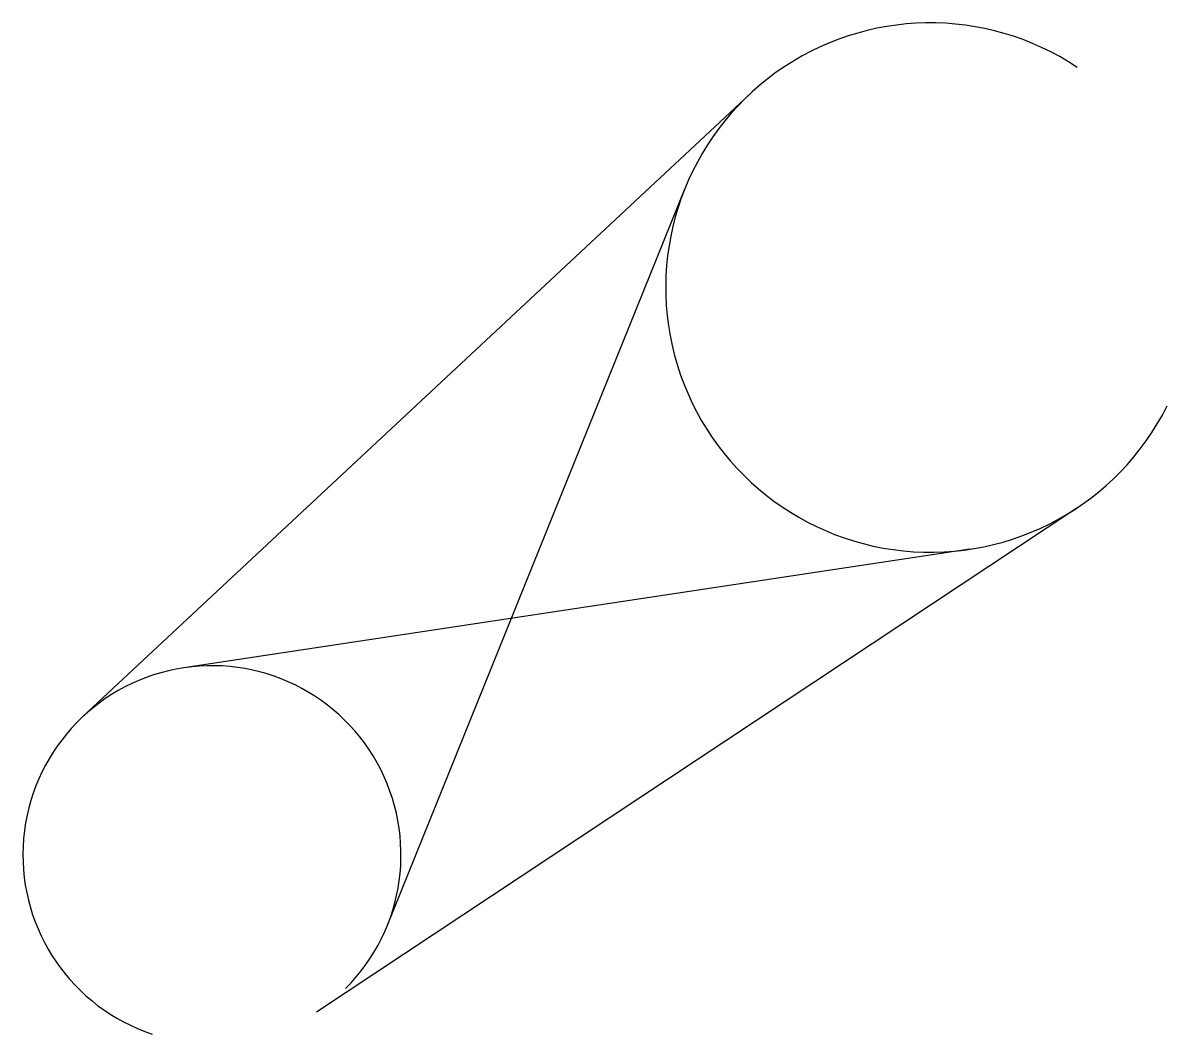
# Model space of a CAD drawing. Header units: millimetres. Extents: x 5 to 35.3, y 5.3 to 32.
import ezdxf

# ---------------------------------------------------------------- set-up
doc = ezdxf.new("R2010")
doc.units = ezdxf.units.MM
doc.header["$MEASUREMENT"] = 0
doc.layers.get('0').update_dxf_attribs({"lineweight": 25, "true_color": 0xffffff})

msp = doc.modelspace()

# ---------------------------------------------------------------- linework, layer by layer
for p, q in [((24.223, 30.117), (6.588, 13.655)), ((22.509, 27.621), (14.636, 8.128)), ((32.869, 19.166), (12.763, 5.833)), ((30.044, 18.078), (9.255, 14.944))]:
    msp.add_line(p, q)
for centre, radius, start, end in [((29, 25), 7, 56.3099, 333.4349), ((10, 10), 5, 315, 251.5651)]:
    msp.add_arc(centre, radius, start, end)

doc.saveas('drawing.dxf')
